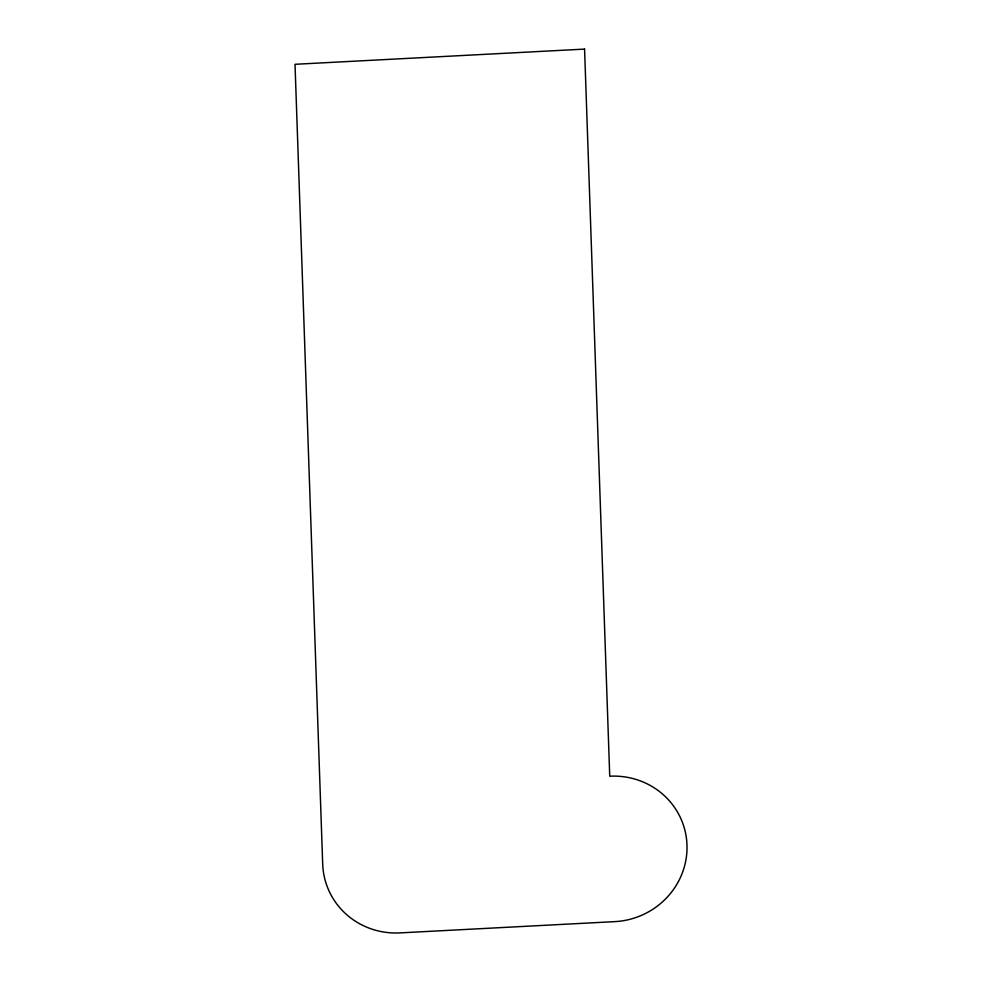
<?xml version="1.0" encoding="UTF-8"?>
<svg xmlns="http://www.w3.org/2000/svg" width="982" height="982" viewBox="0 0 982 982"><rect width="100%" height="100%" fill="white"/><g stroke="black" fill="none" stroke-linecap="round" stroke-linejoin="round"><path stroke-width="1.47" d="M584.572 49.1L295.017 64.296L322.697 864.111A75.013 72.558 -18.7 0 0 399.944 932.9L614.769 921.632A75.013 72.558 -18.7 0 0 686.983 844.999A75.013 72.558 -18.7 0 0 609.736 776.21L584.572 49.1"/></g></svg>
